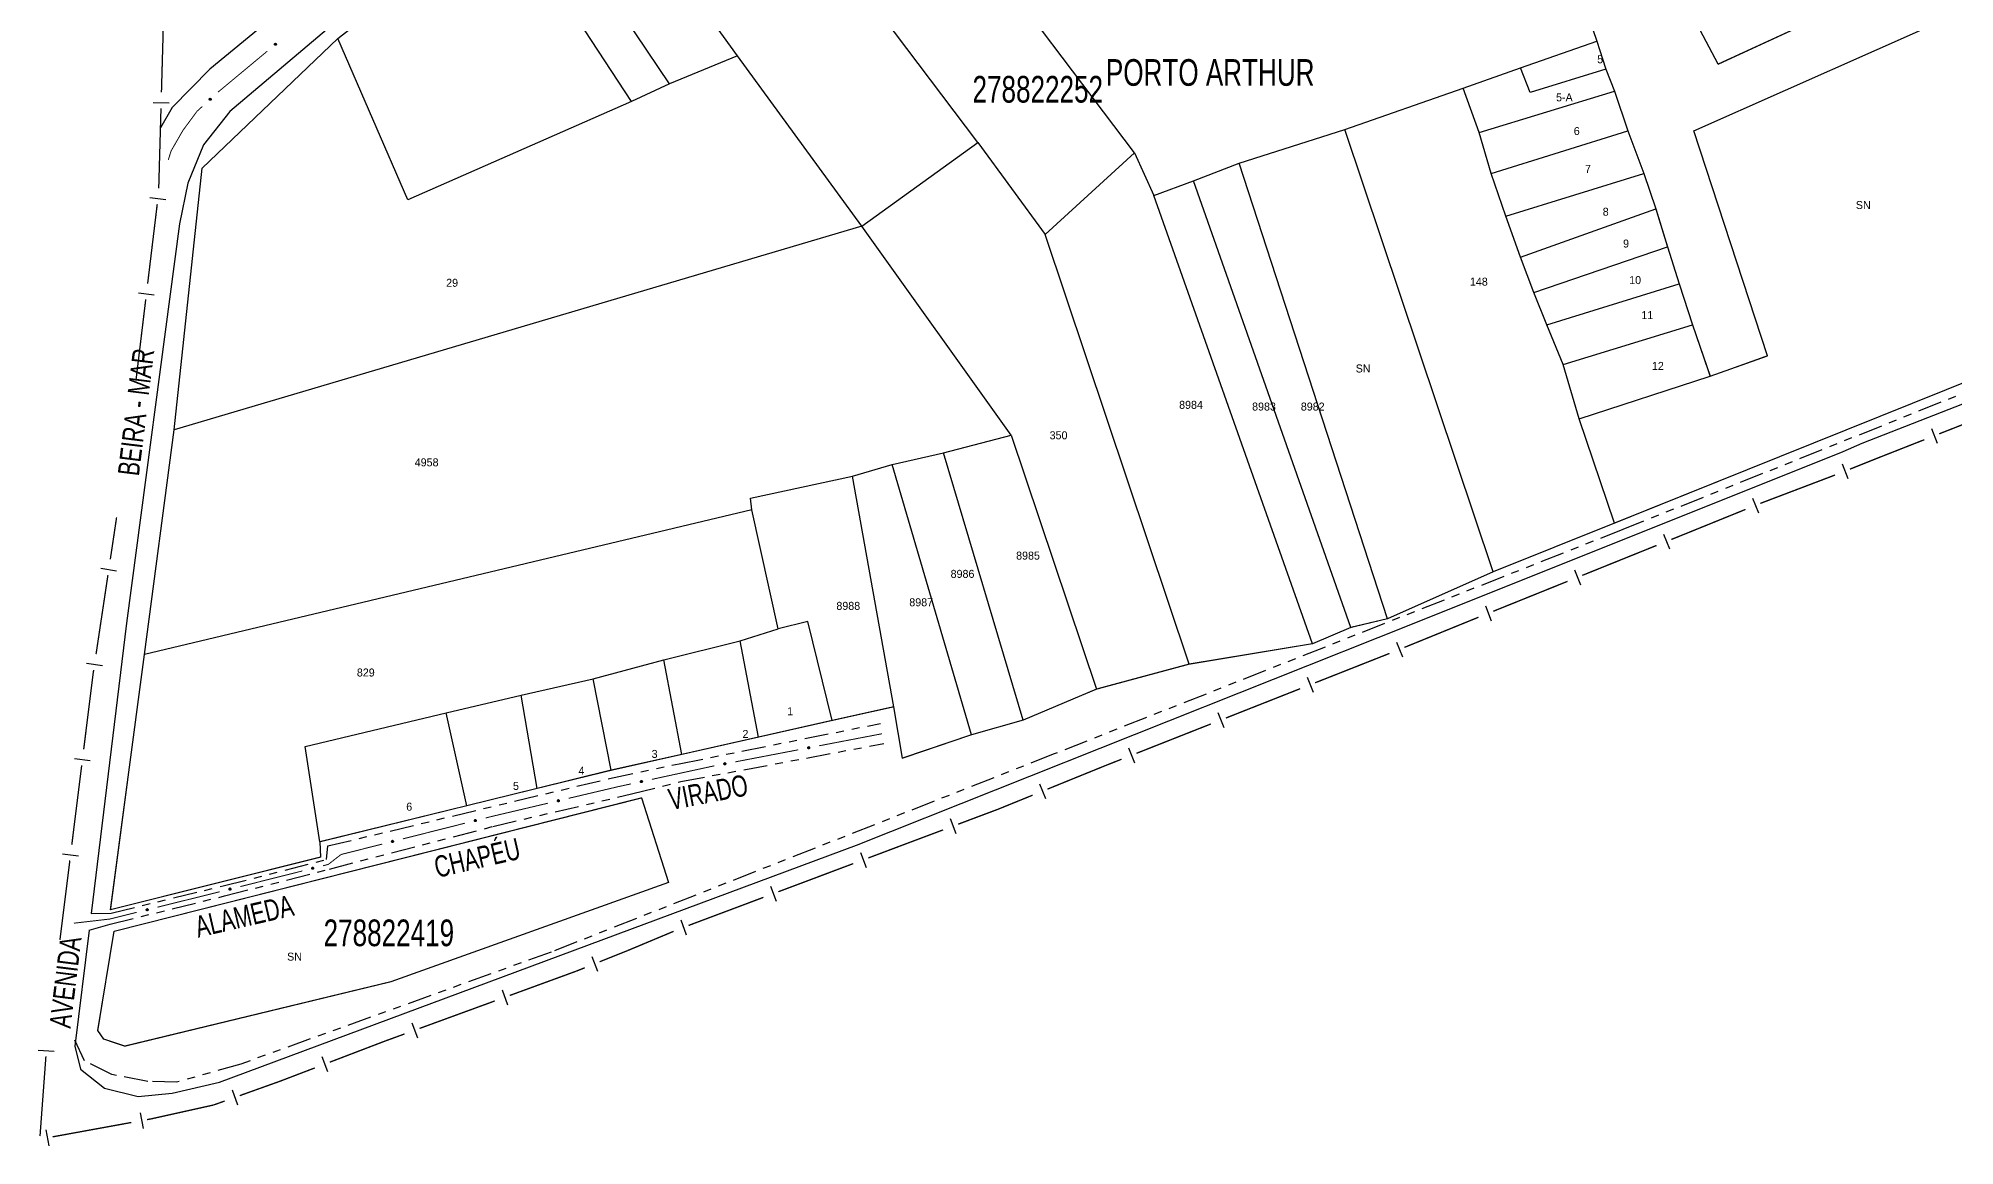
# Model space of a CAD drawing. Extents: x 205274 to 206027, y 4874968 to 4875995.
# Drawn here: x 205273.6 to 205632.9, y 4874968.1 to 4875175.8 of the extents above; entities that cross this region are included whole.
import ezdxf
from ezdxf.enums import TextEntityAlignment as Align

# ---------------------------------------------------------------- set-up
doc = ezdxf.new("R2010")
doc.units = 0
doc.header["$LTSCALE"] = 1.5
doc.header["$MEASUREMENT"] = 0
doc.linetypes.add('TRACO_25', pattern=[8, 3, -1, 1, -1, 1, -1])
for name, color, linetype in [('CD_MALHA_LOTES', 7, 'CONTINUOUS'), ('CD_TXT_QUADRA', 255, 'CONTINUOUS'), ('LM-LIM-SETORES-BAIRROS', 250, 'CONTINUOUS'), ('LM-TXT-LSB', 7, 'CONTINUOUS'), ('RU-QUADRA', 210, 'CONTINUOUS'), ('SV-EIXO-RUA-N-PAV', 6, 'CONTINUOUS'), ('SV-EIXO-RUA-PAV', 20, 'CONTINUOUS'), ('SV-FX-DOM-EST', 20, 'CONTINUOUS'), ('SV-ROD-ESTADUAIS', 20, 'CONTINUOUS'), ('SV-RUA-NAO-PAV', 7, 'CONTINUOUS'), ('SV-RUA-PAVIM', 7, 'CONTINUOUS'), ('SV-TXT-RUA-PAV', 7, 'CONTINUOUS'), ('Th_NmrPort', 1, 'CONTINUOUS')]:
    doc.layers.add(name, color=color, linetype=linetype)
doc.styles.add('ARIAL', font='ARIAL.SHX')

msp = doc.modelspace()

# ---------------------------------------------------------------- linework, layer by layer
at = {"layer": 'CD_MALHA_LOTES', "linetype": 'Continuous', "flags": 128}
for points in [[(205449.762679, 4875156.198197), (205394.212622, 4875229.899414)], [(205551.759112, 4875216.373589), (205565.821183, 4875175.210252)], [(205404.706356, 4875172.466321), (205375.9244, 4875212.245353)], [(205391.951116, 4875167.219393), (205366.713577, 4875204.826063)], [(205588.59205, 4875170.896986), (205570.912578, 4875204.311188)], [(205664.171793, 4875205.725546), (205588.59205, 4875170.896986)], [(205329.733017, 4875175.713174), (205360.99837, 4875200.326775)], [(205384.786897, 4875163.912831), (205360.99837, 4875200.326775)], [(205479.109098, 4875154.2843), (205448.327256, 4875195.114101)], [(205584.007275, 4875158.401893), (205635.534538, 4875181.272283)], [(205299.064233, 4875102.339846), (205304.301224, 4875151.416062), (205329.733017, 4875175.713174)], [(205342.903775, 4875145.451191), (205329.733017, 4875175.713174)], [(205551.492746, 4875170.250408), (205565.821183, 4875175.210252)], [(205565.821183, 4875175.210252), (205567.474464, 4875169.974861)], [(205404.706356, 4875172.466321), (205391.951116, 4875167.219393)], [(205427.992102, 4875140.568039), (205404.706356, 4875172.466321)], [(205540.746419, 4875166.392752), (205551.492746, 4875170.250408)], [(205553.301232, 4875165.631268), (205551.492746, 4875170.250408)], [(205567.474464, 4875169.974861), (205553.301232, 4875165.631268)], [(205567.474464, 4875169.974861), (205569.127745, 4875165.841659)], [(205391.951116, 4875167.219393), (205384.786897, 4875163.912831)], [(205518.564897, 4875158.67744), (205540.746419, 4875166.392752)], [(205543.777434, 4875158.126347), (205540.746419, 4875166.392752)], [(205543.777434, 4875158.126347), (205569.127745, 4875165.841659)], [(205569.127745, 4875165.841659), (205571.607667, 4875158.401893)], [(205384.786897, 4875163.912831), (205342.903775, 4875145.451191)], [(205498.725523, 4875152.339863), (205518.564897, 4875158.67744)], [(205546.395129, 4875075.737836), (205518.564897, 4875158.67744)], [(205545.981809, 4875150.411035), (205543.777434, 4875158.126347)], [(205545.981809, 4875150.411035), (205571.607667, 4875158.401893)], [(205571.607667, 4875158.401893), (205574.638682, 4875150.411035)], [(205597.784618, 4875116.243224), (205584.007275, 4875158.401893)], [(205427.992102, 4875140.568039), (205449.762679, 4875156.198197)], [(205449.762679, 4875156.198197), (205462.3625, 4875138.973125)], [(205462.3625, 4875138.973125), (205479.109098, 4875154.2843)], [(205479.109098, 4875154.2843), (205482.743805, 4875146.277832)], [(205490.18357, 4875149.0333), (205498.725523, 4875152.339863)], [(205526.555756, 4875066.920337), (205498.725523, 4875152.339863)], [(205548.737278, 4875142.420176), (205545.981809, 4875150.411035)], [(205548.737278, 4875142.420176), (205574.638682, 4875150.411035)], [(205574.638682, 4875150.411035), (205576.843057, 4875143.79791)], [(205482.743805, 4875146.277832), (205490.18357, 4875149.0333)], [(205519.667084, 4875065.267056), (205490.18357, 4875149.0333)], [(205512.502866, 4875062.23604), (205482.743805, 4875146.277832)], [(205551.492746, 4875134.704864), (205576.843057, 4875143.79791)], [(205576.843057, 4875143.79791), (205579.047432, 4875136.633692)], [(205427.992102, 4875140.568039), (205299.064233, 4875102.339846)], [(205456.01576, 4875101.363694), (205427.992102, 4875140.568039)], [(205551.492746, 4875134.704864), (205548.737278, 4875142.420176)], [(205489.35693, 4875058.378384), (205462.3625, 4875138.973125)], [(205553.972668, 4875128.091739), (205579.047432, 4875136.633692)], [(205579.047432, 4875136.633692), (205581.251807, 4875129.74502)], [(205553.972668, 4875128.091739), (205551.492746, 4875134.704864)], [(205556.45259, 4875122.029708), (205581.251807, 4875129.74502)], [(205581.251807, 4875129.74502), (205583.731729, 4875122.029708)], [(205556.45259, 4875122.029708), (205553.972668, 4875128.091739)], [(205559.483605, 4875114.589943), (205556.45259, 4875122.029708)], [(205559.483605, 4875114.589943), (205583.731729, 4875122.029708)], [(205662.262583, 4875122.305255), (205569.127745, 4875084.830882)], [(205583.731729, 4875122.029708), (205587.038291, 4875112.385568)], [(205562.514621, 4875104.394709), (205559.483605, 4875114.589943)], [(205587.038291, 4875112.385568), (205597.784618, 4875116.243224)], [(205562.514621, 4875104.394709), (205587.038291, 4875112.385568)], [(205569.127745, 4875084.830882), (205562.514621, 4875104.394709)], [(205293.491014, 4875060.225978), (205299.064233, 4875102.339846)], [(205443.340605, 4875098.057132), (205456.01576, 4875101.363694)], [(205456.01576, 4875101.363694), (205471.997478, 4875053.694088)], [(205433.696465, 4875095.852757), (205443.340605, 4875098.057132)], [(205458.220135, 4875047.907604), (205443.340605, 4875098.057132)], [(205407.106193, 4875089.515179), (205426.256699, 4875093.648382)], [(205426.256699, 4875093.648382), (205433.696465, 4875095.852757)], [(205433.972011, 4875050.387525), (205426.256699, 4875093.648382)], [(205448.575995, 4875045.152135), (205433.696465, 4875095.852757)], [(205407.38174, 4875087.310804), (205407.106193, 4875089.515179)], [(205407.38174, 4875087.310804), (205293.491014, 4875060.225978)], [(205412.341583, 4875064.991509), (205407.38174, 4875087.310804)], [(205569.127745, 4875084.830882), (205546.395129, 4875075.737836)], [(205546.395129, 4875075.737836), (205526.555756, 4875066.920337)], [(205405.177365, 4875062.787134), (205412.341583, 4875064.991509)], [(205417.85252, 4875066.369243), (205412.341583, 4875064.991509)], [(205422.430069, 4875047.829662), (205417.85252, 4875066.369243)], [(205519.667084, 4875065.267056), (205512.502866, 4875062.23604)], [(205526.555756, 4875066.920337), (205519.667084, 4875065.267056)], [(205287.152833, 4875012.354931), (205293.491014, 4875060.225978)], [(205390.848928, 4875059.205025), (205405.177365, 4875062.787134)], [(205408.610166, 4875044.711744), (205405.177365, 4875062.787134)], [(205512.502866, 4875062.23604), (205489.35693, 4875058.378384)], [(205377.622679, 4875055.622916), (205390.848928, 4875059.205025)], [(205394.265861, 4875041.475515), (205390.848928, 4875059.205025)], [(205489.35693, 4875058.378384), (205471.997478, 4875053.694088)], [(205364.120883, 4875052.5919), (205377.622679, 4875055.622916)], [(205381.029515, 4875038.489254), (205377.622679, 4875055.622916)], [(205471.997478, 4875053.694088), (205458.220135, 4875047.907604)], [(205350.067993, 4875049.285338), (205364.120883, 4875052.5919)], [(205367.11775, 4875035.095741), (205364.120883, 4875052.5919)], [(205433.972011, 4875050.387525), (205422.430069, 4875047.829662)], [(205435.625293, 4875040.743385), (205433.972011, 4875050.387525)], [(205323.615495, 4875042.94776), (205350.067993, 4875049.285338)], [(205353.943368, 4875031.853882), (205350.067993, 4875049.285338)], [(205422.430069, 4875047.829662), (205408.610166, 4875044.711744)], [(205458.220135, 4875047.907604), (205448.575995, 4875045.152135)], [(205326.37932, 4875025.07087), (205323.615495, 4875042.94776)], [(205408.610166, 4875044.711744), (205394.265861, 4875041.475515)], [(205448.575995, 4875045.152135), (205435.625293, 4875040.743385)], [(205394.265861, 4875041.475515), (205381.029515, 4875038.489254)], [(205367.11775, 4875035.095741), (205353.943368, 4875031.853882)], [(205381.029515, 4875038.489254), (205367.11775, 4875035.095741)], [(205287.791631, 4875008.292202), (205386.674961, 4875033.340463), (205391.750099, 4875017.460193)], [(205353.943368, 4875031.853882), (205326.37932, 4875025.07087)], [(205326.37932, 4875025.07087), (205326.530216, 4875022.200417)], [(205326.530216, 4875022.200417), (205287.152833, 4875012.354931)], [(205391.750099, 4875017.460193), (205339.671906, 4874998.821968), (205289.797288, 4874986.7352), (205285.905136, 4874988.055508)], [(205285.905136, 4874988.055508), (205284.760929, 4874989.677006), (205287.791631, 4875008.292202)]]:
    msp.add_lwpolyline(points, dxfattribs=at)
at = {"layer": 'LM-LIM-SETORES-BAIRROS', "const_width": 0.25}
for points in [[(205296.676921, 4875165.643995), (205297.044392, 4875178.6388)], [(205296.168116, 4875147.651188), (205296.59212, 4875162.645194)], [(205294.092346, 4875129.774856), (205295.889816, 4875144.66677)], [(205291.935381, 4875111.904559), (205293.732852, 4875126.796473)], [(205643.969948, 4875107.087737), (205630.0125, 4875101.593227)], [(205627.221011, 4875100.494325), (205618.846542, 4875097.197619)], [(205618.838548, 4875097.194472), (205613.275665, 4875094.969318)], [(205618.846542, 4875097.197619), (205618.838548, 4875097.194472)], [(205610.483918, 4875093.871344), (205596.46212, 4875088.543194)], [(205288.130189, 4875084.98866), (205288.269104, 4875085.913275)], [(205593.682162, 4875087.415458), (205583.489931, 4875083.278017)], [(205287.090174, 4875078.066351), (205288.130189, 4875084.98866)], [(205583.207992, 4875083.163567), (205579.780597, 4875081.781074)], [(205583.489931, 4875083.278017), (205583.207992, 4875083.163567)], [(205576.998407, 4875080.658835), (205563.087459, 4875075.047639)], [(205284.415849, 4875060.266126), (205286.644453, 4875075.099647)], [(205560.30527, 4875073.9254), (205546.394321, 4875068.314204)], [(205542.971168, 4875066.933422), (205529.72065, 4875061.532759)], [(205543.612132, 4875067.191964), (205542.971168, 4875066.933422)], [(205526.937842, 4875060.412167), (205512.986568, 4875054.902)], [(205283.829297, 4875056.309457), (205283.867657, 4875056.617375)], [(205283.867657, 4875056.617375), (205283.970129, 4875057.299422)], [(205282.098595, 4875042.416845), (205283.829297, 4875056.309457)], [(205510.196313, 4875053.799966), (205496.245038, 4875048.289799)], [(205493.454783, 4875047.187766), (205479.503509, 4875041.677599)], [(205279.873406, 4875024.554915), (205281.72773, 4875039.439857)], [(205473.48156, 4875039.299182), (205462.804828, 4875034.958477)], [(205473.922999, 4875039.473532), (205473.48156, 4875039.299182)], [(205476.713254, 4875040.575565), (205473.922999, 4875039.473532)], [(205460.025726, 4875033.828613), (205453.541155, 4875031.192263)], [(205453.513445, 4875031.180997), (205446.0525, 4875028.378035)], [(205453.541155, 4875031.192263), (205453.513445, 4875031.180997)], [(205443.244145, 4875027.32298), (205429.20237, 4875022.047701)], [(205277.648218, 4875006.692986), (205279.502542, 4875021.577927)], [(205426.394016, 4875020.992646), (205412.352241, 4875015.717368)], [(205409.543886, 4875014.662312), (205395.502111, 4875009.387034)], [(205392.709158, 4875008.293196), (205384.408119, 4875004.815733)], [(205384.05059, 4875004.665958), (205378.840103, 4875002.580415)], [(205384.408119, 4875004.815733), (205384.05059, 4875004.665958)], [(205374.398681, 4875000.802697), (205361.986693, 4874996.263357)], [(205375.126528, 4875001.094024), (205374.398681, 4875000.802697)], [(205376.054922, 4875001.465622), (205375.126528, 4875001.094024)], [(205359.169205, 4874995.232939), (205345.081765, 4874990.080849)], [(205342.264277, 4874989.050431), (205338.507626, 4874987.67654)], [(205273.907983, 4874969.881053), (205275.016058, 4874984.84007)], [(205338.418535, 4874987.643958), (205328.233242, 4874983.747571)], [(205338.507626, 4874987.67654), (205338.418535, 4874987.643958)], [(205325.431271, 4874982.675676), (205319.827329, 4874980.531886)], [(205318.908704, 4874980.180466), (205311.361075, 4874977.479209)], [(205319.827329, 4874980.531886), (205318.908704, 4874980.180466)], [(205306.46955, 4874975.728558), (205294.946016, 4874973.167771)], [(205306.653488, 4874975.794388), (205306.46955, 4874975.728558)], [(205308.536523, 4874976.468316), (205306.653488, 4874975.794388)], [(205291.01296, 4874972.440029), (205276.256399, 4874969.74858)], [(205294.685089, 4874973.109788), (205293.964273, 4874972.978318)], [(205294.946016, 4874973.167771), (205294.685089, 4874973.109788)]]:
    msp.add_lwpolyline(points, dxfattribs=at)
at = {"layer": 'LM-LIM-SETORES-BAIRROS'}
for points in [[(205298.119788, 4875163.602394), (205295.120987, 4875163.687195)], [(205297.498839, 4875145.479817), (205294.520456, 4875145.839311)], [(205295.341874, 4875127.60952), (205292.363492, 4875127.969014)], [(205628.532553, 4875102.622671), (205629.631455, 4875099.831181)], [(205611.790102, 4875095.990642), (205612.904274, 4875093.205212)], [(205594.971099, 4875089.557569), (205596.099492, 4875086.77787)], [(205578.292081, 4875082.798089), (205579.41432, 4875080.0159)], [(205288.276379, 4875075.865688), (205285.309675, 4875076.311408)], [(205561.598943, 4875076.064654), (205562.721182, 4875073.282464)], [(205544.905805, 4875069.331219), (205546.028045, 4875066.549029)], [(205528.228461, 4875062.544378), (205529.360766, 4875059.76627)], [(205285.602054, 4875058.065463), (205282.63535, 4875058.511184)], [(205511.505466, 4875055.929783), (205512.607499, 4875053.139528)], [(205494.763937, 4875049.317582), (205495.86597, 4875046.527327)], [(205478.022407, 4875042.705382), (205479.124441, 4875039.915127)], [(205283.339846, 4875040.246754), (205280.362858, 4875040.617619)], [(205461.313528, 4875035.971407), (205462.443393, 4875033.192305)], [(205444.588854, 4875029.430527), (205445.64391, 4875026.622173)], [(205281.114657, 4875022.384824), (205278.137669, 4875022.755689)], [(205427.738724, 4875023.100194), (205428.79378, 4875020.291839)], [(205410.888595, 4875016.76986), (205411.94365, 4875013.961505)], [(205394.038465, 4875010.439526), (205395.09352, 4875007.631171)], [(205377.354313, 4875003.601408), (205378.469106, 4875000.816226)], [(205360.532321, 4874997.328628), (205361.562739, 4874994.51114)], [(205343.627393, 4874991.14612), (205344.657811, 4874988.328632)], [(205276.585832, 4874985.72653), (205273.594028, 4874985.948145)], [(205326.763304, 4874984.791258), (205327.835199, 4874981.989287)], [(205309.914111, 4874978.554521), (205310.925004, 4874975.729969)], [(205292.711357, 4874974.274545), (205293.249647, 4874971.323232)], [(205275.003483, 4874971.044807), (205275.541773, 4874968.093494)]]:
    msp.add_lwpolyline(points, dxfattribs=at)
at = {"layer": 'RU-QUADRA', "linetype": 'Continuous', "const_width": 0.18, "flags": 128}
for points in [[(205754.075669, 4875246.669226), (205722.122373, 4875232.353008), (205713.674315, 4875228.35527), (205705.541758, 4875224.288991), (205691.75177, 4875217.747587), (205683.442418, 4875214.211692), (205679.02255, 4875212.26695), (205668.768456, 4875207.493493), (205664.171793, 4875205.725546), (205588.59205, 4875170.896986), (205570.912578, 4875204.311188), (205645.599391, 4875243.395608), (205673.541913, 4875257.526399), (205683.245576, 4875262.509377), (205696.360699, 4875270.170746), (205704.421328, 4875274.591841), (205718.091698, 4875282.089768), (205731.323453, 4875289.43233), (205785.497825, 4875322.519994), (205791.597998, 4875309.294161), (205796.767283, 4875299.057877), (205811.615565, 4875269.655118), (205796.766649, 4875263.723311)], [(205391.750099, 4875017.460193), (205386.674961, 4875033.340463), (205287.791631, 4875008.292202), (205284.760929, 4874989.677006), (205285.905136, 4874988.055508), (205289.797288, 4874986.7352), (205339.671906, 4874998.821968)]]:
    msp.add_lwpolyline(points, close=True, dxfattribs=at)
for points in [[(205635.534538, 4875181.272283), (205584.007275, 4875158.401893), (205597.784618, 4875116.243224), (205587.038291, 4875112.385568), (205583.731729, 4875122.029708), (205581.251807, 4875129.74502), (205579.047432, 4875136.633692), (205576.843057, 4875143.79791), (205574.638682, 4875150.411035), (205571.607667, 4875158.401893), (205569.127745, 4875165.841659), (205567.474464, 4875169.974861), (205565.821183, 4875175.210252), (205551.759112, 4875216.373589)], [(205360.99837, 4875200.326775), (205329.733017, 4875175.713174), (205304.301224, 4875151.416062), (205299.064233, 4875102.339846), (205293.522548, 4875060.464145), (205287.152833, 4875012.354931), (205310.281652, 4875018.137805), (205326.530216, 4875022.200417), (205326.37932, 4875025.07087), (205353.943368, 4875031.853882), (205367.11775, 4875035.095741), (205381.029515, 4875038.489254), (205394.265861, 4875041.475515), (205408.610166, 4875044.711744), (205422.430069, 4875047.829662), (205433.972011, 4875050.387525), (205435.625293, 4875040.743385), (205448.575995, 4875045.152135), (205458.220135, 4875047.907604), (205471.997478, 4875053.694088), (205489.35693, 4875058.378384), (205512.502866, 4875062.23604), (205519.667084, 4875065.267056), (205526.555756, 4875066.920337), (205546.395129, 4875075.737836), (205569.127745, 4875084.830882), (205662.262583, 4875122.305255)]]:
    msp.add_lwpolyline(points, dxfattribs=at)
at = {"layer": 'SV-EIXO-RUA-N-PAV', "const_width": 0.18}
for points in [[(205416.069218, 4875042.335695), (205404.283742, 4875040.076812)], [(205431.783186, 4875045.34754), (205419.99771, 4875043.088656)], [(205399.949835, 4875039.246147), (205388.625756, 4875036.790833)], [(205400.35525, 4875039.323851), (205399.949835, 4875039.246147)], [(205382.209374, 4875035.399617), (205373.026484, 4875033.23517)], [(205382.762006, 4875035.51944), (205382.209374, 4875035.399617)], [(205384.71659, 4875035.943238), (205382.762006, 4875035.51944)], [(205369.133172, 4875032.3175), (205359.399891, 4875030.023323)], [(205353.578924, 4875028.568995), (205341.944522, 4875025.629489)], [(205358.43384, 4875029.795621), (205357.457058, 4875029.548831)], [(205359.399891, 4875030.023323), (205358.43384, 4875029.795621)], [(205338.066389, 4875024.649653), (205331.279654, 4875022.934941)], [(205327.960038, 4875020.842491), (205326.97684, 4875020.594626)], [(205328.73837, 4875021.447861), (205327.960038, 4875020.842491)], [(205330.34754, 4875022.699437), (205328.73837, 4875021.447861)], [(205331.279654, 4875022.934941), (205330.34754, 4875022.699437)], [(205323.098194, 4875019.616816), (205311.462259, 4875016.683387)], [(205307.582997, 4875015.708043), (205295.935963, 4875012.818997)], [(205286.974599, 4875010.596131), (205280.252568, 4875009.816765)], [(205287.200687, 4875010.652212), (205286.974599, 4875010.596131)], [(205292.053618, 4875011.855981), (205287.200687, 4875010.652212)]]:
    msp.add_lwpolyline(points, dxfattribs=at)
at = {"layer": 'SV-EIXO-RUA-N-PAV'}
for points in [[(205418.195298, 4875042.63111), (205418.168419, 4875042.59025), (205418.136962, 4875042.560629), (205418.103615, 4875042.543475), (205418.070195, 4875042.536), (205418.035143, 4875042.532204), (205417.998959, 4875042.536174), (205417.959774, 4875042.549475), (205417.918597, 4875042.576151), (205417.890371, 4875042.610369), (205417.871804, 4875042.642163), (205417.862003, 4875042.676563), (205417.858886, 4875042.710676), (205417.864253, 4875042.748126), (205417.87812, 4875042.787704), (205417.905946, 4875042.82846), (205417.936984, 4875042.857288), (205417.969675, 4875042.873033), (205418.00432, 4875042.882667), (205418.040152, 4875042.886114), (205418.075649, 4875042.882012), (205418.115473, 4875042.867978), (205418.155335, 4875042.839981), (205418.184441, 4875042.809353), (205418.200641, 4875042.776892), (205418.209358, 4875042.742569), (205418.213593, 4875042.707459), (205418.211117, 4875042.670919), (205418.195298, 4875042.63111)], [(205402.48133, 4875039.619266), (205402.454451, 4875039.578405), (205402.422994, 4875039.548785), (205402.389647, 4875039.531631), (205402.356227, 4875039.524156), (205402.321175, 4875039.52036), (205402.28499, 4875039.52433), (205402.245806, 4875039.537631), (205402.204628, 4875039.564307), (205402.176403, 4875039.598525), (205402.157836, 4875039.630319), (205402.148035, 4875039.664719), (205402.144918, 4875039.698832), (205402.150284, 4875039.736281), (205402.164152, 4875039.775859), (205402.191978, 4875039.816616), (205402.223016, 4875039.845444), (205402.255706, 4875039.861189), (205402.290352, 4875039.870823), (205402.326184, 4875039.87427), (205402.361681, 4875039.870168), (205402.401504, 4875039.856134), (205402.441367, 4875039.828137), (205402.470473, 4875039.797508), (205402.486673, 4875039.765048), (205402.49539, 4875039.730725), (205402.499625, 4875039.695614), (205402.497149, 4875039.659075), (205402.48133, 4875039.619266)], [(205386.834917, 4875036.2899), (205386.809032, 4875036.248403), (205386.7783, 4875036.218031), (205386.745377, 4875036.200077), (205386.712146, 4875036.191797), (205386.677196, 4875036.187156), (205386.640927, 4875036.190251), (205386.601433, 4875036.202603), (205386.559623, 4875036.228276), (205386.530579, 4875036.261803), (205386.51125, 4875036.293139), (205386.500622, 4875036.327293), (205386.496682, 4875036.36132), (205386.501143, 4875036.398889), (205386.514051, 4875036.43879), (205386.540884, 4875036.480206), (205386.571217, 4875036.509775), (205386.603518, 4875036.526305), (205386.637921, 4875036.536773), (205386.673659, 4875036.541084), (205386.709244, 4875036.537841), (205386.749395, 4875036.524772), (205386.789923, 4875036.497746), (205386.81976, 4875036.467829), (205386.836739, 4875036.435769), (205386.846282, 4875036.401666), (205386.851363, 4875036.366668), (205386.84977, 4875036.33008), (205386.834917, 4875036.2899)], [(205371.244931, 4875032.702153), (205371.219796, 4875032.660198), (205371.189614, 4875032.629279), (205371.157019, 4875032.610737), (205371.123943, 4875032.601862), (205371.089081, 4875032.596593), (205371.052762, 4875032.599036), (205371.013053, 4875032.610677), (205370.970789, 4875032.635595), (205370.941147, 4875032.668595), (205370.921259, 4875032.699579), (205370.910018, 4875032.733536), (205370.905468, 4875032.767487), (205370.909253, 4875032.80513), (205370.921442, 4875032.845256), (205370.947527, 4875032.887148), (205370.977325, 4875032.917257), (205371.009323, 4875032.934365), (205371.043533, 4875032.945448), (205371.079188, 4875032.9504), (205371.114826, 4875032.947797), (205371.155205, 4875032.935451), (205371.196211, 4875032.909157), (205371.22658, 4875032.879781), (205371.244133, 4875032.848031), (205371.254287, 4875032.814106), (205371.259996, 4875032.779205), (205371.25906, 4875032.742594), (205371.244931, 4875032.702153)], [(205355.684259, 4875028.987382), (205355.659799, 4875028.94503), (205355.630115, 4875028.913632), (205355.597821, 4875028.894571), (205355.564891, 4875028.885168), (205355.530118, 4875028.879342), (205355.493765, 4875028.881204), (205355.453874, 4875028.892208), (205355.411217, 4875028.916447), (205355.381051, 4875028.948968), (205355.36067, 4875028.97963), (205355.348888, 4875029.013403), (205355.343795, 4875029.047277), (205355.346977, 4875029.084975), (205355.358523, 4875029.125292), (205355.383935, 4875029.167596), (205355.413246, 4875029.198177), (205355.444967, 4875029.215794), (205355.478995, 4875029.227424), (205355.514566, 4875029.232946), (205355.550241, 4875029.230913), (205355.590813, 4875029.219215), (205355.632234, 4875029.19358), (205355.66307, 4875029.164694), (205355.681128, 4875029.133229), (205355.691823, 4875029.09947), (205355.69809, 4875029.064665), (205355.69774, 4875029.028043), (205355.684259, 4875028.987382)], [(205340.171724, 4875025.06804), (205340.147263, 4875025.025688), (205340.11758, 4875024.99429), (205340.085285, 4875024.975229), (205340.052355, 4875024.965826), (205340.017583, 4875024.96), (205339.981229, 4875024.961862), (205339.941339, 4875024.972866), (205339.898681, 4875024.997105), (205339.868516, 4875025.029626), (205339.848134, 4875025.060288), (205339.836352, 4875025.094061), (205339.831259, 4875025.127935), (205339.834442, 4875025.165633), (205339.845988, 4875025.20595), (205339.871399, 4875025.248253), (205339.900711, 4875025.278835), (205339.932432, 4875025.296452), (205339.96646, 4875025.308082), (205340.002031, 4875025.313604), (205340.037706, 4875025.311571), (205340.078277, 4875025.299873), (205340.119699, 4875025.274238), (205340.150534, 4875025.245352), (205340.168592, 4875025.213886), (205340.179287, 4875025.180128), (205340.185554, 4875025.145323), (205340.185204, 4875025.108701), (205340.171724, 4875025.06804)], [(205325.203748, 4875020.034103), (205325.179265, 4875019.991764), (205325.149566, 4875019.960382), (205325.117261, 4875019.941337), (205325.084326, 4875019.931951), (205325.049551, 4875019.926144), (205325.013198, 4875019.928025), (205324.973313, 4875019.939049), (205324.930668, 4875019.963311), (205324.90052, 4875019.995848), (205324.880154, 4875020.02652), (205324.86839, 4875020.060299), (205324.863315, 4875020.094176), (205324.866517, 4875020.131873), (205324.878084, 4875020.172183), (205324.903517, 4875020.214473), (205324.932845, 4875020.24504), (205324.964575, 4875020.262641), (205324.998609, 4875020.274253), (205325.034183, 4875020.279756), (205325.069857, 4875020.277704), (205325.110423, 4875020.265985), (205325.151831, 4875020.240329), (205325.182651, 4875020.211426), (205325.200692, 4875020.179951), (205325.21137, 4875020.146187), (205325.217619, 4875020.111379), (205325.21725, 4875020.074757), (205325.203748, 4875020.034103)], [(205309.689167, 4875016.122864), (205309.664685, 4875016.080525), (205309.634985, 4875016.049143), (205309.60268, 4875016.030098), (205309.569746, 4875016.020712), (205309.53497, 4875016.014905), (205309.498618, 4875016.016786), (205309.458733, 4875016.02781), (205309.416088, 4875016.052072), (205309.385939, 4875016.084609), (205309.365574, 4875016.115281), (205309.353809, 4875016.14906), (205309.348734, 4875016.182937), (205309.351936, 4875016.220633), (205309.363503, 4875016.260944), (205309.388937, 4875016.303234), (205309.418265, 4875016.333801), (205309.449995, 4875016.351401), (205309.484029, 4875016.363013), (205309.519603, 4875016.368517), (205309.555277, 4875016.366465), (205309.595842, 4875016.354746), (205309.63725, 4875016.32909), (205309.66807, 4875016.300187), (205309.686112, 4875016.268712), (205309.696789, 4875016.234948), (205309.703038, 4875016.200139), (205309.702669, 4875016.163518), (205309.689167, 4875016.122864)], [(205294.160747, 4875012.265238), (205294.136103, 4875012.222992), (205294.106284, 4875012.191724), (205294.073907, 4875012.172802), (205294.040937, 4875012.163542), (205294.006139, 4875012.157867), (205293.969794, 4875012.159887), (205293.929951, 4875012.171063), (205293.8874, 4875012.195487), (205293.857375, 4875012.228139), (205293.837127, 4875012.258888), (205293.825491, 4875012.292712), (205293.820545, 4875012.326608), (205293.823891, 4875012.364292), (205293.835612, 4875012.404558), (205293.861206, 4875012.446751), (205293.89065, 4875012.477206), (205293.922447, 4875012.494685), (205293.956525, 4875012.506168), (205293.99212, 4875012.511535), (205294.027786, 4875012.509347), (205294.068306, 4875012.497474), (205294.109616, 4875012.47166), (205294.140326, 4875012.44264), (205294.158248, 4875012.411097), (205294.168796, 4875012.377292), (205294.174912, 4875012.34246), (205294.174404, 4875012.30584), (205294.160747, 4875012.265238)]]:
    msp.add_lwpolyline(points, close=True, dxfattribs=at)
for points in [[(205418.184441, 4875042.809353), (205417.858886, 4875042.710676)], [(205418.200641, 4875042.776892), (205417.862003, 4875042.676563)], [(205418.188988, 4875042.793224), (205417.863314, 4875042.69468)], [(205418.155335, 4875042.839981), (205417.864253, 4875042.748126)], [(205418.167568, 4875042.825242), (205417.866017, 4875042.731321)], [(205418.202367, 4875042.759665), (205417.868139, 4875042.66226)], [(205418.209358, 4875042.742569), (205417.871804, 4875042.642163)], [(205418.131921, 4875042.851754), (205417.87408, 4875042.76899)], [(205418.115473, 4875042.867978), (205417.87812, 4875042.787704)], [(205418.207962, 4875042.723225), (205417.886309, 4875042.625451)], [(205418.213593, 4875042.707459), (205417.890371, 4875042.610369)], [(205418.0906, 4875042.871622), (205417.899565, 4875042.809998)], [(205418.075649, 4875042.882012), (205417.905946, 4875042.82846)], [(205418.207683, 4875042.688437), (205417.909069, 4875042.59369)], [(205418.211117, 4875042.670919), (205417.918597, 4875042.576151)], [(205418.053758, 4875042.882622), (205417.927674, 4875042.844562)], [(205418.040152, 4875042.886114), (205417.936984, 4875042.857288)], [(205418.202043, 4875042.652622), (205417.942293, 4875042.565324)], [(205418.195298, 4875042.63111), (205417.959774, 4875042.549475)], [(205418.179752, 4875042.609448), (205417.98655, 4875042.54463)], [(205418.168419, 4875042.59025), (205417.998959, 4875042.536174)], [(205418.15056, 4875042.573287), (205418.025559, 4875042.536824)], [(205418.136962, 4875042.560629), (205418.035143, 4875042.532204)], [(205402.470473, 4875039.797508), (205402.144918, 4875039.698832)], [(205402.486673, 4875039.765048), (205402.148035, 4875039.664719)], [(205402.47502, 4875039.78138), (205402.149346, 4875039.682836)], [(205402.441367, 4875039.828137), (205402.150284, 4875039.736281)], [(205402.4536, 4875039.813398), (205402.152049, 4875039.719477)], [(205402.488399, 4875039.747821), (205402.154171, 4875039.650416)], [(205402.49539, 4875039.730725), (205402.157836, 4875039.630319)], [(205402.417953, 4875039.83991), (205402.160112, 4875039.757146)], [(205402.401504, 4875039.856134), (205402.164152, 4875039.775859)], [(205402.493994, 4875039.711381), (205402.172341, 4875039.613607)], [(205402.499625, 4875039.695614), (205402.176403, 4875039.598525)], [(205402.376632, 4875039.859778), (205402.185597, 4875039.798154)], [(205402.361681, 4875039.870168), (205402.191978, 4875039.816616)], [(205402.493715, 4875039.676593), (205402.1951, 4875039.581846)], [(205402.497149, 4875039.659075), (205402.204628, 4875039.564307)], [(205402.33979, 4875039.870778), (205402.213706, 4875039.832718)], [(205402.326184, 4875039.87427), (205402.223016, 4875039.845444)], [(205402.488075, 4875039.640778), (205402.228324, 4875039.55348)], [(205402.48133, 4875039.619266), (205402.245806, 4875039.537631)], [(205402.465784, 4875039.597604), (205402.272582, 4875039.532786)], [(205402.454451, 4875039.578405), (205402.28499, 4875039.52433)], [(205402.436592, 4875039.561443), (205402.311591, 4875039.52498)], [(205402.422994, 4875039.548785), (205402.321175, 4875039.52036)], [(205386.81976, 4875036.467829), (205386.496682, 4875036.36132)], [(205386.836739, 4875036.435769), (205386.500622, 4875036.327293)], [(205386.789923, 4875036.497746), (205386.501143, 4875036.398889)], [(205386.824694, 4875036.451815), (205386.501495, 4875036.345436)], [(205386.802508, 4875036.483306), (205386.503312, 4875036.382132)], [(205386.83888, 4875036.418589), (205386.507101, 4875036.313142)], [(205386.766231, 4875036.50895), (205386.510463, 4875036.419985)], [(205386.846282, 4875036.401666), (205386.51125, 4875036.293139)], [(205386.749395, 4875036.524772), (205386.514051, 4875036.43879)], [(205386.845353, 4875036.382294), (205386.526154, 4875036.276783)], [(205386.851363, 4875036.366668), (205386.530579, 4875036.261803)], [(205386.724442, 4875036.527814), (205386.534951, 4875036.461596)], [(205386.709244, 4875036.537841), (205386.540884, 4875036.480206)], [(205386.845914, 4875036.34751), (205386.549674, 4875036.24558)], [(205386.84977, 4875036.33008), (205386.559623, 4875036.228276)], [(205386.687345, 4875036.537921), (205386.562217, 4875036.496829)], [(205386.673659, 4875036.541084), (205386.571217, 4875036.509775)], [(205386.84114, 4875036.311569), (205386.583574, 4875036.218025)], [(205386.834917, 4875036.2899), (205386.601433, 4875036.202603)], [(205386.819899, 4875036.267869), (205386.628318, 4875036.198406)], [(205386.809032, 4875036.248403), (205386.640927, 4875036.190251)], [(205386.791588, 4875036.231014), (205386.667504, 4875036.191544)], [(205386.7783, 4875036.218031), (205386.677196, 4875036.187156)], [(205371.22658, 4875032.879781), (205370.905468, 4875032.767487)], [(205371.196211, 4875032.909157), (205370.909253, 4875032.80513)], [(205371.244133, 4875032.848031), (205370.910018, 4875032.733536)], [(205371.231802, 4875032.863859), (205370.910566, 4875032.751692)], [(205371.209054, 4875032.894946), (205370.911723, 4875032.788415)], [(205371.246582, 4875032.830893), (205370.916751, 4875032.719504)], [(205371.172322, 4875032.919935), (205370.918194, 4875032.826389)], [(205371.254287, 4875032.814106), (205370.921259, 4875032.699579)], [(205371.155205, 4875032.935451), (205370.921442, 4875032.845256)], [(205371.253706, 4875032.79472), (205370.936454, 4875032.683493)], [(205371.259996, 4875032.779205), (205370.941147, 4875032.668595)], [(205371.130201, 4875032.938045), (205370.941929, 4875032.868434)], [(205371.114826, 4875032.947797), (205370.947527, 4875032.887148)], [(205371.254892, 4875032.759952), (205370.960531, 4875032.652718)], [(205371.092928, 4875032.947484), (205370.968559, 4875032.904151)], [(205371.25906, 4875032.742594), (205370.970789, 4875032.635595)], [(205371.079188, 4875032.9504), (205370.977325, 4875032.917257)], [(205371.250765, 4875032.723931), (205370.994919, 4875032.625775)], [(205371.244931, 4875032.702153), (205371.013053, 4875032.610677)], [(205371.230311, 4875032.679856), (205371.040009, 4875032.606963)], [(205371.219796, 4875032.660198), (205371.052762, 4875032.599036)], [(205371.202667, 4875032.642498), (205371.079312, 4875032.600806)], [(205371.189614, 4875032.629279), (205371.089081, 4875032.596593)], [(205355.66307, 4875029.164694), (205355.343795, 4875029.047277)], [(205355.632234, 4875029.19358), (205355.346977, 4875029.084975)], [(205355.681128, 4875029.133229), (205355.348888, 4875029.013403)], [(205355.668545, 4875029.148857), (205355.349144, 4875029.031566)], [(205355.645302, 4875029.179577), (205355.349714, 4875029.068302)], [(205355.608175, 4875029.203974), (205355.355576, 4875029.106375)], [(205355.683851, 4875029.116131), (205355.355843, 4875028.99948)], [(205355.590813, 4875029.219215), (205355.358523, 4875029.125292)], [(205355.691823, 4875029.09947), (205355.36067, 4875028.97963)], [(205355.691553, 4875029.080077), (205355.37612, 4875028.963789)], [(205355.565771, 4875029.221408), (205355.378637, 4875029.148794)], [(205355.69809, 4875029.064665), (205355.381051, 4875028.948968)], [(205355.550241, 4875029.230913), (205355.383935, 4875029.167596)], [(205355.693294, 4875029.045332), (205355.400686, 4875028.933403)], [(205355.528352, 4875029.23025), (205355.404691, 4875029.184932)], [(205355.69774, 4875029.028043), (205355.411217, 4875028.916447)], [(205355.514566, 4875029.232946), (205355.413246, 4875029.198177)], [(205355.689744, 4875029.00925), (205355.435502, 4875028.907015)], [(205355.684259, 4875028.987382), (205355.453874, 4875028.892208)], [(205355.669998, 4875028.964854), (205355.480886, 4875028.888926)], [(205355.659799, 4875028.94503), (205355.493765, 4875028.881204)], [(205355.642955, 4875028.927059), (205355.520283, 4875028.883398)], [(205355.630115, 4875028.913632), (205355.530118, 4875028.879342)], [(205340.150534, 4875025.245352), (205339.831259, 4875025.127935)], [(205340.119699, 4875025.274238), (205339.834442, 4875025.165633)], [(205340.168592, 4875025.213886), (205339.836352, 4875025.094061)], [(205340.15601, 4875025.229515), (205339.836609, 4875025.112223)], [(205340.132767, 4875025.260234), (205339.837179, 4875025.14896)], [(205340.09564, 4875025.284632), (205339.843041, 4875025.187033)], [(205340.171315, 4875025.196789), (205339.843308, 4875025.080138)], [(205340.078277, 4875025.299873), (205339.845988, 4875025.20595)], [(205340.179287, 4875025.180128), (205339.848134, 4875025.060288)], [(205340.179017, 4875025.160735), (205339.863585, 4875025.044447)], [(205340.053235, 4875025.302066), (205339.866101, 4875025.229452)], [(205340.185554, 4875025.145323), (205339.868516, 4875025.029626)], [(205340.037706, 4875025.311571), (205339.871399, 4875025.248253)], [(205340.180759, 4875025.12599), (205339.888151, 4875025.014061)], [(205340.015816, 4875025.310908), (205339.892156, 4875025.26559)], [(205340.185204, 4875025.108701), (205339.898681, 4875024.997105)], [(205340.002031, 4875025.313604), (205339.900711, 4875025.278835)], [(205340.177208, 4875025.089908), (205339.922966, 4875024.987672)], [(205340.171724, 4875025.06804), (205339.941339, 4875024.972866)], [(205340.157463, 4875025.045512), (205339.968351, 4875024.969584)], [(205340.147263, 4875025.025688), (205339.981229, 4875024.961862)], [(205340.130419, 4875025.007717), (205340.007747, 4875024.964056)], [(205340.11758, 4875024.99429), (205340.017583, 4875024.96)], [(205325.182651, 4875020.211426), (205324.863315, 4875020.094176)], [(205325.151831, 4875020.240329), (205324.866517, 4875020.131873)], [(205325.200692, 4875020.179951), (205324.86839, 4875020.060299)], [(205325.188118, 4875020.195586), (205324.868656, 4875020.078462)], [(205325.164891, 4875020.226318), (205324.869245, 4875020.115198)], [(205325.127777, 4875020.250735), (205324.875127, 4875020.153268)], [(205325.203407, 4875020.162853), (205324.875338, 4875020.046373)], [(205325.110423, 4875020.265985), (205324.878084, 4875020.172183)], [(205325.21137, 4875020.146187), (205324.880154, 4875020.02652)], [(205325.21109, 4875020.126795), (205324.895597, 4875020.010671)], [(205325.085382, 4875020.268191), (205324.89821, 4875020.195675)], [(205325.217619, 4875020.111379), (205324.90052, 4875019.995848)], [(205325.069857, 4875020.277704), (205324.903517, 4875020.214473)], [(205325.212813, 4875020.092049), (205324.920147, 4875019.980272)], [(205325.047967, 4875020.277053), (205324.924283, 4875020.2318)], [(205325.21725, 4875020.074757), (205324.930668, 4875019.963311)], [(205325.034183, 4875020.279756), (205324.932845, 4875020.24504)], [(205325.209244, 4875020.055969), (205324.954948, 4875019.953866)], [(205325.203748, 4875020.034103), (205324.973313, 4875019.939049)], [(205325.189475, 4875020.011583), (205325.000324, 4875019.935753)], [(205325.179265, 4875019.991764), (205325.013198, 4875019.928025)], [(205325.162412, 4875019.973801), (205325.039717, 4875019.930205)], [(205325.149566, 4875019.960382), (205325.049551, 4875019.926144)], [(205309.66807, 4875016.300187), (205309.348734, 4875016.182937)], [(205309.63725, 4875016.32909), (205309.351936, 4875016.220633)], [(205309.686112, 4875016.268712), (205309.353809, 4875016.14906)], [(205309.673538, 4875016.284347), (205309.354076, 4875016.167223)], [(205309.650311, 4875016.315079), (205309.354665, 4875016.203959)], [(205309.613197, 4875016.339496), (205309.360547, 4875016.242029)], [(205309.688826, 4875016.251613), (205309.360758, 4875016.135134)], [(205309.595842, 4875016.354746), (205309.363503, 4875016.260944)], [(205309.696789, 4875016.234948), (205309.365574, 4875016.115281)], [(205309.696509, 4875016.215555), (205309.381016, 4875016.099432)], [(205309.570801, 4875016.356952), (205309.383629, 4875016.284436)], [(205309.703038, 4875016.200139), (205309.385939, 4875016.084609)], [(205309.555277, 4875016.366465), (205309.388937, 4875016.303234)], [(205309.698232, 4875016.18081), (205309.405566, 4875016.069033)], [(205309.533387, 4875016.365814), (205309.409702, 4875016.32056)], [(205309.702669, 4875016.163518), (205309.416088, 4875016.052072)], [(205309.519603, 4875016.368517), (205309.418265, 4875016.333801)], [(205309.694663, 4875016.144729), (205309.440368, 4875016.042626)], [(205309.689167, 4875016.122864), (205309.458733, 4875016.02781)], [(205309.674894, 4875016.100344), (205309.485743, 4875016.024514)], [(205309.664685, 4875016.080525), (205309.498618, 4875016.016786)], [(205309.647831, 4875016.062562), (205309.525137, 4875016.018966)], [(205309.634985, 4875016.049143), (205309.53497, 4875016.014905)], [(205294.140326, 4875012.44264), (205293.820545, 4875012.326608)], [(205294.109616, 4875012.47166), (205293.823891, 4875012.364292)], [(205294.158248, 4875012.411097), (205293.825491, 4875012.292712)], [(205294.145733, 4875012.426779), (205293.825827, 4875012.310874)], [(205294.122624, 4875012.457599), (205293.826556, 4875012.347607)], [(205294.160897, 4875012.393988), (205293.832387, 4875012.27876)], [(205294.085603, 4875012.482157), (205293.832583, 4875012.385655)], [(205294.068306, 4875012.497474), (205293.835612, 4875012.404558)], [(205294.168796, 4875012.377292), (205293.837127, 4875012.258888)], [(205294.168442, 4875012.357901), (205293.852509, 4875012.242981)], [(205294.043274, 4875012.499775), (205293.855827, 4875012.427973)], [(205294.174912, 4875012.34246), (205293.857375, 4875012.228139)], [(205294.027786, 4875012.509347), (205293.861206, 4875012.446751)], [(205294.170033, 4875012.323148), (205293.876943, 4875012.212489)], [(205294.005894, 4875012.508779), (205293.882038, 4875012.463998)], [(205294.174404, 4875012.30584), (205293.8874, 4875012.195487)], [(205293.99212, 4875012.511535), (205293.89065, 4875012.477206)], [(205294.166326, 4875012.287082), (205293.911643, 4875012.185949)], [(205294.160747, 4875012.265238), (205293.929951, 4875012.171063)], [(205294.146388, 4875012.242772), (205293.956949, 4875012.167664)], [(205294.136103, 4875012.222992), (205293.969794, 4875012.159887)], [(205294.119181, 4875012.205094), (205293.996321, 4875012.161966)], [(205294.106284, 4875012.191724), (205294.006139, 4875012.157867)]]:
    msp.add_lwpolyline(points, dxfattribs=at)
at = {"layer": 'SV-EIXO-RUA-PAV', "const_width": 0.18}
for points in [[(205316.514297, 4875173.35293), (205308.058386, 4875166.317479)], [(205307.476049, 4875165.832966), (205307.296456, 4875165.670079)], [(205308.058386, 4875166.317479), (205307.476049, 4875165.832966)], [(205303.366019, 4875162.105264), (205301.174887, 4875159.131585)], [(205303.59286, 4875162.311004), (205303.366019, 4875162.105264)], [(205304.333579, 4875162.982819), (205303.59286, 4875162.311004)], [(205300.68972, 4875158.473144), (205298.605055, 4875154.84764)], [(205301.174887, 4875159.131585), (205300.68972, 4875158.473144)], [(205298.491332, 4875154.64986), (205297.95777, 4875152.960249)], [(205298.605055, 4875154.84764), (205298.491332, 4875154.64986)]]:
    msp.add_lwpolyline(points, dxfattribs=at)
at = {"layer": 'SV-EIXO-RUA-PAV'}
for points in [[(205318.232591, 4875174.639378), (205318.228815, 4875174.590616), (205318.215599, 4875174.549479), (205318.194701, 4875174.518341), (205318.16906, 4875174.495641), (205318.140211, 4875174.475372), (205318.106618, 4875174.461354), (205318.065886, 4875174.454054), (205318.016944, 4875174.457498), (205317.975693, 4875174.473806), (205317.94407, 4875174.492661), (205317.91886, 4875174.518036), (205317.899639, 4875174.546391), (205317.886232, 4875174.581768), (205317.879237, 4875174.623117), (205317.883891, 4875174.672247), (205317.897124, 4875174.712487), (205317.918129, 4875174.742074), (205317.943799, 4875174.767257), (205317.973499, 4875174.787597), (205318.006555, 4875174.801168), (205318.0482, 4875174.808135), (205318.09663, 4875174.802899), (205318.136916, 4875174.790159), (205318.16679, 4875174.769575), (205318.191014, 4875174.743744), (205318.211695, 4875174.715057), (205318.227193, 4875174.681874), (205318.232591, 4875174.639378)], [(205305.995398, 4875164.341437), (205305.993708, 4875164.292557), (205305.98226, 4875164.250894), (205305.96271, 4875164.218893), (205305.93806, 4875164.195119), (205305.910103, 4875164.173637), (205305.877138, 4875164.158198), (205305.836755, 4875164.149166), (205305.787711, 4875164.150518), (205305.745802, 4875164.16505), (205305.713402, 4875164.182538), (205305.687132, 4875164.206814), (205305.666719, 4875164.234322), (205305.651814, 4875164.269095), (205305.643061, 4875164.310108), (205305.645613, 4875164.359391), (205305.657117, 4875164.40016), (205305.676839, 4875164.430617), (205305.701412, 4875164.456872), (205305.730216, 4875164.478461), (205305.762663, 4875164.49343), (205305.803973, 4875164.502169), (205305.852582, 4875164.499005), (205305.893375, 4875164.487996), (205305.9241, 4875164.468706), (205305.949404, 4875164.443933), (205305.971291, 4875164.416154), (205305.988191, 4875164.383663), (205305.995398, 4875164.341437)]]:
    msp.add_lwpolyline(points, close=True, dxfattribs=at)
for points in [[(205318.0482, 4875174.808135), (205317.879237, 4875174.623117)], [(205318.006555, 4875174.801168), (205317.883891, 4875174.672247)], [(205318.070442, 4875174.801885), (205317.884747, 4875174.604783)], [(205318.09663, 4875174.802899), (205317.886232, 4875174.581768)], [(205318.024666, 4875174.7993), (205317.887231, 4875174.653001)], [(205317.987097, 4875174.791118), (205317.895127, 4875174.696847)], [(205318.114464, 4875174.795911), (205317.8959, 4875174.567911)], [(205317.973499, 4875174.787597), (205317.897124, 4875174.712487)], [(205318.136916, 4875174.790159), (205317.899639, 4875174.546391)], [(205318.148693, 4875174.778239), (205317.911249, 4875174.534529)], [(205318.16679, 4875174.769575), (205317.91886, 4875174.518036)], [(205318.176629, 4875174.75533), (205317.931145, 4875174.508482)], [(205318.191014, 4875174.743744), (205317.94407, 4875174.492661)], [(205318.199144, 4875174.726136), (205317.964846, 4875174.485045)], [(205318.211695, 4875174.715057), (205317.975693, 4875174.473806)], [(205318.215717, 4875174.695549), (205318.000124, 4875174.468245)], [(205318.227193, 4875174.681874), (205318.016944, 4875174.457498)], [(205318.228095, 4875174.661471), (205318.042921, 4875174.459477)], [(205318.232591, 4875174.639378), (205318.065886, 4875174.454054)], [(205318.229455, 4875174.612901), (205318.091667, 4875174.462758)], [(205318.228815, 4875174.590616), (205318.106618, 4875174.461354)], [(205318.221383, 4875174.567133), (205318.129589, 4875174.474783)], [(205318.215599, 4875174.549479), (205318.140211, 4875174.475372)], [(205305.803973, 4875164.502169), (205305.643061, 4875164.310108)], [(205305.762663, 4875164.49343), (205305.645613, 4875164.359391)], [(205305.826461, 4875164.496874), (205305.649348, 4875164.292026)], [(205305.780837, 4875164.492338), (205305.649772, 4875164.340306)], [(205305.852582, 4875164.499005), (205305.651814, 4875164.269095)], [(205305.743652, 4875164.48256), (205305.655789, 4875164.384448)], [(205305.730216, 4875164.478461), (205305.657117, 4875164.40016)], [(205305.870698, 4875164.492784), (205305.662065, 4875164.255663)], [(205305.893375, 4875164.487996), (205305.666719, 4875164.234322)], [(205305.90565, 4875164.476589), (205305.678824, 4875164.222967)], [(205305.9241, 4875164.468706), (205305.687132, 4875164.206814)], [(205305.934538, 4875164.454894), (205305.699814, 4875164.197793)], [(205305.949404, 4875164.443933), (205305.713402, 4875164.182538)], [(205305.958279, 4875164.426687), (205305.734485, 4875164.175815)], [(205305.971291, 4875164.416154), (205305.745802, 4875164.16505)], [(205305.976143, 4875164.396836), (205305.770448, 4875164.160537)], [(205305.988191, 4875164.383663), (205305.787711, 4875164.150518)], [(205305.989964, 4875164.363317), (205305.81358, 4875164.153603)], [(205305.995398, 4875164.341437), (205305.836755, 4875164.149166)], [(205305.993395, 4875164.314849), (205305.862142, 4875164.158962)], [(205305.993708, 4875164.292557), (205305.877138, 4875164.158198)], [(205305.987284, 4875164.268779), (205305.899515, 4875164.172595)], [(205305.98226, 4875164.250894), (205305.910103, 4875164.173637)]]:
    msp.add_lwpolyline(points, dxfattribs=at)
at = {"layer": 'SV-FX-DOM-EST', "linetype": 'TRACO_25'}
msp.add_polyline3d([(205796.764959, 4875169.452408, 9.575984), (205785.427883, 4875166.537374, 9.379493), (205775.283581, 4875163.208172, 9.092944), (205761.756629, 4875158.939111, 8.781834), (205748.399512, 4875154.047399, 8.560781), (205741.459034, 4875151.414571, 8.560781), (205734.961613, 4875149.030804, 8.585271), (205674.85948, 4875125.338122, 7.990797), (205570.673509, 4875083.64004, 5.538595), (205463.889359, 4875041.48835, 5.563365), (205369.743065, 4875004.401562, 7.990797), (205311.578966, 4874983.408582, 8.684349), (205299.484674, 4874979.999556, 8.659579), (205294.121162, 4874980.125763, 8.733889), (205287.383001, 4874981.44781, 8.61004), (205282.267749, 4874984.012859, 8.461422), (205280.463622, 4874987.905616, 8.164186)], dxfattribs=at)
at = {"layer": 'SV-ROD-ESTADUAIS', "linetype": 'Continuous'}
msp.add_polyline3d([(205292.308156, 4874977.324211, 8.709119), (205298.685931, 4874977.968589, 8.709119), (205307.569389, 4874979.998624, 8.932047), (205427.017261, 4875024.446614, 6.628463), (205531.226635, 4875065.943139, 5.340437), (205611.997284, 4875098.258488, 7.817409), (205615.560887, 4875099.817565, 7.817409), (205734.535061, 4875146.367146, 9.031125), (205741.530251, 4875149.007215, 9.031125), (205764.268113, 4875157.570039, 8.822769), (205777.134301, 4875161.821377, 9.166628), (205791.854837, 4875166.055416, 9.567797), (205796.76492, 4875167.290125, 9.846159)], dxfattribs=at)
at = {"layer": 'SV-RUA-NAO-PAV', "linetype": 'TRACO_25'}
for points in [[(205283.491842, 4875011.624375, 6.702772), (205287.258917, 4875011.715866, 6.702772), (205308.224926, 4875016.804704, 6.702772), (205327.630359, 4875021.757839, 6.752311), (205327.89497, 4875024.3069, 7.866949), (205380.665711, 4875036.952424, 7.866949), (205393.760096, 4875039.72661, 7.866949), (205431.517857, 4875047.278162, 7.866949)], [(205283.109646, 4875008.498227, 6.702772), (205287.035029, 4875009.630022, 6.702772), (205308.493095, 4875014.92831, 6.702772), (205328.19229, 4875019.976396, 6.752311), (205358.834166, 4875027.963615, 7.866949), (205384.828933, 4875034.062946, 7.866949), (205394.05054, 4875036.3865, 7.866949), (205432.098746, 4875043.502386, 7.866949)]]:
    msp.add_polyline3d(points, dxfattribs=at)
at = {"layer": 'SV-RUA-PAVIM', "linetype": 'Continuous'}
for points in [[(205771.770585, 4875603.921134, 4.634539), (205769.439529, 4875596.817065, 4.549), (205766.291929, 4875587.60394, 4.409028), (205762.829163, 4875578.460882, 4.339041), (205759.792731, 4875571.157784, 4.339041), (205755.182595, 4875560.682612, 3.902313), (205750.627797, 4875551.055398, 3.828629), (205744.316986, 4875539.863405, 3.828629), (205737.021997, 4875527.658997, 3.812254), (205728.085071, 4875513.847384, 5.612905), (205718.260406, 4875499.620576, 5.761523), (205706.074701, 4875484.656478, 5.761523), (205681.374922, 4875460.374474, 5.761523), (205658.00539, 4875441.333494, 5.662444), (205606.990239, 4875405.835964, 5.513825), (205568.711758, 4875382.741942, 5.340437), (205540.095109, 4875362.224628, 5.11751), (205511.063268, 4875340.327061, 4.869813), (205496.219295, 4875327.883949, 4.869813), (205445.503963, 4875286.259197, 4.869813), (205381.608803, 4875232.402102, 4.869813), (205305.775385, 4875170.00046, 6.504614), (205298.684696, 4875162.794262, 6.826621), (205296.488647, 4875158.986065, 7.049548)], [(205514.636027, 4875333.848827, 4.993661), (205499.669081, 4875322.113283, 4.993661), (205453.485507, 4875283.138546, 5.043201), (205357.824177, 4875202.930027, 5.489056), (205309.482595, 4875162.012674, 6.752311), (205304.541673, 4875155.817995, 6.752311), (205301.657148, 4875148.622367, 6.752311), (205300.078179, 4875140.961392, 7.222936), (205290.146754, 4875066.057943, 7.644021), (205283.491842, 4875011.624375, 7.644021)], [(205283.109646, 4875008.498227, 7.644021), (205280.453599, 4874986.773201, 8.461422), (205281.498199, 4874982.43462, 8.411882), (205285.974943, 4874978.868932, 8.461422), (205292.308156, 4874977.324211, 8.709119)]]:
    msp.add_polyline3d(points, dxfattribs=at)

# ---------------------------------------------------------------- texts
at = {"layer": 'CD_TXT_QUADRA', "style": 'ARIAL', "width": 0.7}
for s, p in [('278822252', (205448.754083, 4875163.714838)), ('278822419', (205327.08302, 4875005.509062))]:
    msp.add_text(s, height=5, dxfattribs=at).set_placement(p)
at = {"layer": 'LM-TXT-LSB', "style": 'ARIAL', "width": 0.7}
msp.add_text('PORTO ARTHUR', height=5, dxfattribs=at).set_placement((205473.762623, 4875166.862159))
at = {"layer": 'SV-TXT-RUA-PAV', "style": 'ARIAL', "width": 0.7}
for s, rotation, p in [('BEIRA - MAR', 83, (205292.441521, 4875093.560326)), ('VIRADO', 11, (205392.207812, 4875030.996587)), ('CHAPÉU', 13, (205348.384791, 4875018.290977)), ('ALAMEDA', 13, (205303.548491, 4875007.095617)), ('AVENIDA', 83, (205279.618487, 4874990.000388))]:
    msp.add_text(s, height=4, rotation=rotation, dxfattribs=at).set_placement(p)
at = {"layer": 'Th_NmrPort', "color": 1}
for s, p in [('5', (205565.875963, 4875171.838208)), ('5-A', (205558.164599, 4875164.698056)), ('6', (205561.489338, 4875158.385322)), ('7', (205563.591114, 4875151.274571)), ('8', (205566.915853, 4875143.248199)), ('SN', (205614.376707, 4875144.508154)), ('9', (205570.731266, 4875137.279873)), ('29', (205350.064972, 4875129.921201)), ('148', (205542.015524, 4875130.12895)), ('10', (205571.873691, 4875130.425327)), ('11', (205574.158539, 4875123.856387)), ('SN', (205520.595068, 4875113.849403)), ('12', (205576.140656, 4875114.325583)), ('8984', (205487.488335, 4875107.030994)), ('8983', (205501.173855, 4875106.709251)), ('8982', (205510.313249, 4875106.709251)), ('350', (205463.211818, 4875101.318873)), ('4958', (205344.170276, 4875096.247291)), ('8985', (205456.928484, 4875078.755992)), ('8986', (205444.647423, 4875075.328719)), ('8988', (205423.226967, 4875069.330992)), ('8987', (205436.901332, 4875070.00306)), ('829', (205333.317245, 4875056.833652)), ('1', (205414.005069, 4875049.55875)), ('2', (205405.62108, 4875045.307251)), ('3', (205388.586128, 4875041.56178)), ('4', (205374.877036, 4875038.420113)), ('5', (205362.595974, 4875035.564052)), ('6', (205342.577744, 4875031.669065)), ('SN', (205320.236819, 4875003.55053))]:
    msp.add_text(s, height=1.5, dxfattribs=at).set_placement(p, align=Align.MIDDLE_LEFT)

doc.saveas('drawing.dxf')
